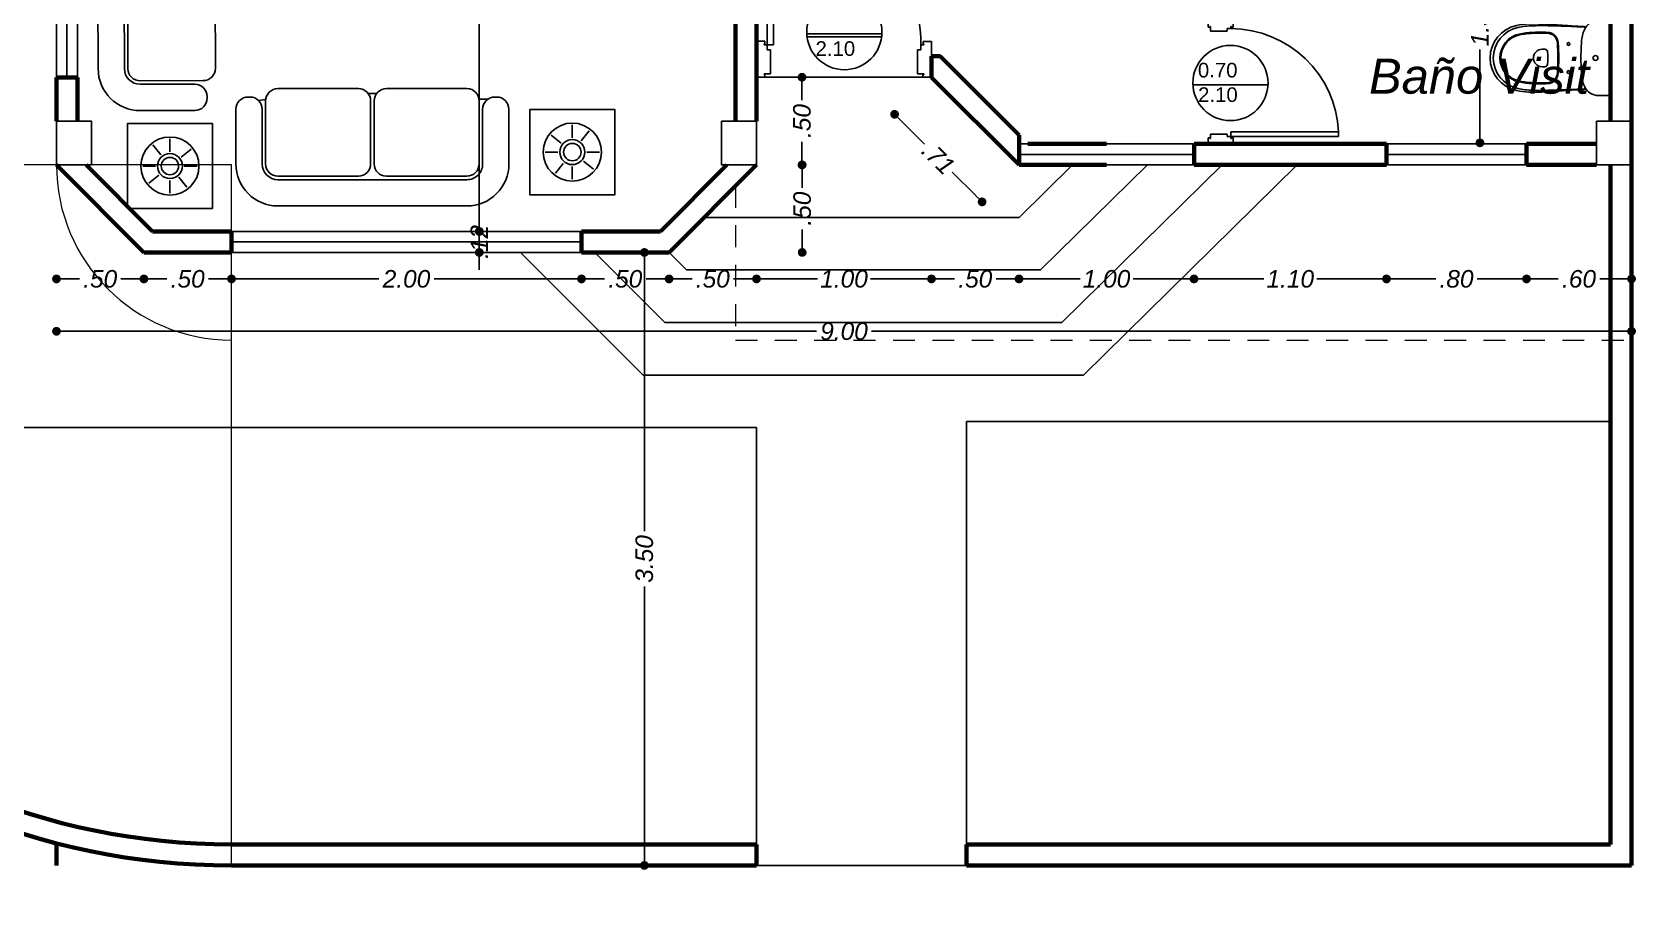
# Model space of a CAD drawing. Header units: metres. Extents: x 539 to 782, y 164 to 633.
# Drawn here: x 682.14 to 691.3, y 428.15 to 433.13 of the extents above; entities that cross this region are included whole.
import ezdxf

# ---------------------------------------------------------------- set-up
doc = ezdxf.new("R2010")
doc.units = ezdxf.units.M
doc.header["$PDMODE"] = 35
doc.linetypes.add('HIDDEN2', pattern=[0.1875, 0.125, -0.0625])
for name, color, linetype in [('ALUMINIO', 9, 'Continuous'), ('Artefactos', 30, 'Continuous'), ('COLUMNAS', 6, 'Continuous'), ('Losa', 7, 'Continuous'), ('Mobiliario Sanit', 40, 'Continuous'), ('PUERTAS', 16, 'Continuous'), ('TEXTO', 134, 'Continuous'), ('VEGETACION', 62, 'Continuous')]:
    doc.layers.add(name, color=color, linetype=linetype)
for name, color, linetype, lineweight in [('auxiliares', 251, 'Continuous', 20), ('cota', 1, 'Continuous', 15), ('MURO', 4, 'Continuous', 60), ('Relleno', 251, 'HIDDEN2', 5), ('ventanas', 2, 'Continuous', 25)]:
    doc.layers.add(name, color=color, linetype=linetype, lineweight=lineweight)
doc.styles.add('ARIAL', font='ariali.ttf')
doc.styles.add('STYLE1', font='ariali.ttf')
doc.styles.add('texto', font='arial.ttf')
doc.dimstyles.new('C_50', dxfattribs={"dimscale": 0.5, "dimtxt": 0.2, "dimasz": 0.1, "dimexe": 0.1, "dimexo": 0.1, "dimgap": 0.05, "dimtad": 0, "dimzin": 4, "dimdsep": 46, "dimtxsty": 'ARIAL', "dimblk": 'DOT', "dimcen": 0.09, "dimse1": 1, "dimse2": 1, "dimclrd": 1, "dimclre": 1, "dimclrt": 2, "dimadec": 0, "dimazin": 0, "dimtfac": 1, "dimtix": 1, "dimtmove": 2, "dimatfit": 3, "dimfxl": 1, "dimtolj": 1, "dimtzin": 0, "dimarcsym": 0})

# ---------------------------------------------------------------- blocks, each defined once
blk = doc.blocks.new('INO')
for p, q in [((-0.05, 0.3905), (-0.05, 0.3757)), ((0.05, 0.3905), (0.05, 0.3757)), ((-0.215, 0.006), (-0.215, 0.067)), ((-0.215, 0.003), (-0.215, 0.064)), ((0, 0), (-0.209, 0)), ((0, 0), (0.209, 0)), ((0.215, 0.006), (0.215, 0.067)), ((0.215, 0.003), (0.215, 0.064))]:
    blk.add_line(p, q)
for centre, radius in [((-0.08, 0.24), 0.008), ((0.08, 0.24), 0.008), ((0, 0.086), 0.0135)]:
    blk.add_circle(centre, radius)
for centre, radius, start, end in [((0, 0.4985), 0.19, 90, 168.11621), ((0, 0.492), 0.178, 90, 167.71065), ((0, 0.4985), 0.19, 11.88379, 90), ((0, 0.492), 0.178, 12.28935, 90), ((0, 0.492), 0.14, 90, 167.71065), ((0, 0.492), 0.135, 90, 167.71065), ((0, 0.492), 0.14, 12.28935, 90), ((0, 0.492), 0.135, 12.28935, 90), ((1.005, 0.427), 1.2, 177.97594, 185.31829), ((0.2055, 0.4553), 0.4, 168.11621, 177.97594), ((0.2658, 0.4341), 0.45, 167.71065, 178.4657), ((0.2658, 0.4341), 0.412, 167.71065, 178.4657), ((0.2658, 0.4341), 0.407, 167.71065, 178.4657), ((-0.2658, 0.4341), 0.407, 1.5343, 12.28935), ((-0.2658, 0.4341), 0.412, 1.5343, 12.28935), ((-0.2658, 0.4341), 0.45, 1.5343, 12.28935), ((-0.2055, 0.4553), 0.4, 2.02406, 11.88379), ((-1.005, 0.427), 1.2, 354.68171, 2.02406), ((1.115, 0.398), 1.3, 177.87694, 180.89426), ((5.3143, 0.4748), 5.5, 181.01157, 182.60847), ((1.115, 0.398), 1.262, 177.87694, 180.89426), ((5.3143, 0.4748), 5.462, 181.01157, 181.18369), ((1.115, 0.398), 1.257, 177.87694, 180.89426), ((5.3143, 0.4748), 5.457, 181.01157, 181.18369), ((0, 0.3905), 0.05, 360, 180), ((-0.035, 0.3757), 0.015, 180, 262.94587), ((0.035, 0.3757), 0.015, 277.05413, 0), ((-1.115, 0.398), 1.257, 359.10574, 2.12306), ((-5.3143, 0.4748), 5.457, 358.81631, 358.98843), ((-1.115, 0.398), 1.262, 359.10574, 2.12306), ((-5.3143, 0.4748), 5.462, 358.81631, 358.98843), ((-5.3143, 0.4748), 5.5, 357.39153, 358.98843), ((-1.115, 0.398), 1.3, 359.10574, 2.12306), ((-4.6749, -0.0505), 4.5, 3.64447, 4.66926), ((-0.0815, 0.3633), 0.065, 181.18369, 266.74228), ((-0.0815, 0.3633), 0.06, 181.18369, 266.74228), ((0, 1.796), 1.5, 266.74228, 273.25772), ((0, 1.796), 1.495, 266.74228, 273.25772), ((0, 0.6585), 0.3, 262.94587, 277.05413), ((0.0815, 0.3633), 0.06, 273.25772, 358.81631), ((0.0815, 0.3633), 0.065, 273.25772, 358.81631), ((4.6749, -0.0505), 4.5, 175.33074, 176.35553), ((14.7915, 1.0927), 15, 183.27608, 183.64309), ((14.807, 0.8488), 15, 182.38527, 182.70469), ((-14.807, 0.8488), 15, 357.29531, 357.61473), ((-14.7915, 1.0927), 15, 356.35691, 356.72392), ((-0.125, 0.067), 0.09, 114.01521, 180), ((-0.0802, -0.0335), 0.2, 93.53841, 114.01513), ((0, -1.331), 1.5, 90, 93.53839), ((0, -1.331), 1.5, 86.46161, 90), ((0.0802, -0.0335), 0.2, 65.98487, 86.46159), ((0.125, 0.067), 0.09, 360, 65.98479), ((-0.209, 0.006), 0.006, 180, 270), ((0.209, 0.006), 0.006, 270, 0)]:
    blk.add_arc(centre, radius, start, end)
blk = doc.blocks.new('A$C64280930')
for p, q in [((0.2026, 0.271), (0.2027, 0.3317)), ((0.1215, 0.3032), (0.1595, 0.2559)), ((0.256, 0.2454), (0.3033, 0.2833)), ((0.0733, 0.2025), (0.134, 0.2025)), ((0.1017, 0.1217), (0.149, 0.1596)), ((0.271, 0.2025), (0.3317, 0.2025)), ((0.2023, 0.0733), (0.2024, 0.134)), ((0.2455, 0.1491), (0.2835, 0.1018))]:
    blk.add_line(p, q)
blk.add_lwpolyline([(0, 0.405), (0, 0), (0.405, 0), (0.405, 0.405)], close=True)
for radius in [0.1382, 0.0595, 0.0415]:
    blk.add_circle((0.2025, 0.2025), radius)
blk = doc.blocks.new('A$C2C9B10F6')
for p, q in [((0.24, 0.67), (0.7, 0.67)), ((0.86, 0.67), (1.32, 0.67)), ((1.48, 0.67), (1.94, 0.67)), ((0, 0.5521), (0, 0.24)), ((0.07, 0.6221), (0.08, 0.6221)), ((0.15, 0.5521), (0.15, 0.24)), ((0.17, 0.6), (0.17, 0.24)), ((0.77, 0.6), (0.77, 0.24)), ((0.79, 0.6), (0.79, 0.24)), ((1.39, 0.6), (1.39, 0.24)), ((1.41, 0.6), (1.41, 0.24)), ((2.01, 0.6), (2.01, 0.24)), ((2.03, 0.5521), (2.03, 0.24)), ((2.18, 0.5521), (2.18, 0.24)), ((0.24, 0.17), (0.7, 0.17)), ((0.24, 0.15), (1.94, 0.15)), ((0.86, 0.17), (1.32, 0.17)), ((1.48, 0.17), (1.94, 0.17)), ((0.24, 0), (1.94, 0))]:
    blk.add_line(p, q)
for centre, radius, start, end in [((0.24, 0.6), 0.07, 90, 180), ((0.7, 0.6), 0.07, 0, 90), ((0.86, 0.6), 0.07, 90, 180), ((1.32, 0.6), 0.07, 0, 90), ((1.48, 0.6), 0.07, 90, 180), ((1.94, 0.6), 0.07, 0, 90), ((0.07, 0.5521), 0.07, 90, 180), ((0.08, 0.5521), 0.07, 0, 90), ((2.1, 0.5521), 0.07, 90, 180), ((2.11, 0.5521), 0.07, 0, 90), ((0.24, 0.24), 0.24, 180, 270), ((0.24, 0.24), 0.09, 180, 270), ((0.24, 0.24), 0.07, 180, 270), ((0.7, 0.24), 0.07, 270, 0), ((0.86, 0.24), 0.07, 180, 270), ((1.32, 0.24), 0.07, 270, 0), ((1.48, 0.24), 0.07, 180, 270), ((1.94, 0.24), 0.24, 270, 0), ((1.94, 0.24), 0.09, 270, 0), ((1.94, 0.24), 0.07, 270, 0)]:
    blk.add_arc(centre, radius, start, end)
blk = doc.blocks.new('A$C23F449F7')
for p, q in [((0.5515, 1.5614), (0.2394, 1.5614)), ((0.6215, 1.4814), (0.6215, 1.4914)), ((0.5515, 1.4114), (0.2394, 1.4114)), ((0.5994, 1.3914), (0.2394, 1.3914)), ((0.6088, 1.4412), (0.6089, 1.3907)), ((-0.0006, 0.2414), (-0.0006, 1.3214)), ((0.1494, 0.2414), (0.1494, 1.3214)), ((0.1694, 0.8614), (0.1694, 1.3214)), ((0.6694, 0.8614), (0.6694, 1.3214)), ((0.5994, 0.7914), (0.2394, 0.7914)), ((0.5994, 0.7714), (0.2394, 0.7714)), ((0.6416, 0.8055), (0.6417, 0.7572)), ((0.1694, 0.2414), (0.1694, 0.7014)), ((0.6694, 0.2414), (0.6694, 0.7014)), ((0.5994, 0.1714), (0.2394, 0.1714)), ((0.5515, 0.1514), (0.2394, 0.1514)), ((0.601, 0.1309), (0.6081, 0.1719)), ((0.5515, 0.0014), (0.2394, 0.0014)), ((0.6215, 0.0714), (0.6215, 0.0814))]:
    blk.add_line(p, q)
for centre, radius, start, end in [((0.2394, 1.3214), 0.24, 90, 180), ((0.5515, 1.4914), 0.07, 0, 90), ((0.5515, 1.4814), 0.07, 270, 0), ((0.2394, 1.3214), 0.09, 90, 180), ((0.2394, 1.3214), 0.07, 90, 180), ((0.5994, 1.3214), 0.07, 0, 90), ((0.2394, 0.8614), 0.07, 180, 270), ((0.5994, 0.8614), 0.07, 270, 0), ((0.2394, 0.7014), 0.07, 90, 180), ((0.5994, 0.7014), 0.07, 0, 90), ((0.2394, 0.2414), 0.24, 180, 270), ((0.2394, 0.2414), 0.09, 180, 270), ((0.2394, 0.2414), 0.07, 180, 270), ((0.5994, 0.2414), 0.07, 270, 0), ((0.5515, 0.0814), 0.07, 0, 90), ((0.5515, 0.0714), 0.07, 270, 0)]:
    blk.add_arc(centre, radius, start, end)
blk = doc.blocks.new('p 4')
for p, q in [((-0.0782, 0.852), (-0.0484, 0.852)), ((-0.0782, 0.1485), (-0.0782, 0.852)), ((-0.0484, 0.1485), (-0.0484, 0.852)), ((-0.8003, 0.1641), (-0.7612, 0.1641)), ((-0.8003, 0.1641), (-0.8003, 0)), ((-0.7651, 0.1524), (-0.7612, 0.1524)), ((-0.7651, 0.1485), (-0.7651, 0.1524)), ((-0.7651, 0.1485), (-0.7519, 0.1485)), ((-0.7612, 0.1524), (-0.7612, 0.1641)), ((-0.7519, 0.1251), (-0.7519, 0.1485)), ((-0.0782, 0.1485), (-0.0484, 0.1485)), ((-0.0352, 0.1485), (-0.0484, 0.1485)), ((-0.0484, 0.1251), (-0.0484, 0.1485)), ((-0.0391, 0.1524), (-0.0391, 0.1641)), ((0, 0.1641), (-0.0391, 0.1641)), ((-0.0352, 0.1524), (-0.0391, 0.1524)), ((-0.0352, 0.1485), (-0.0352, 0.1524)), ((0, 0.1641), (0, 0)), ((-0.7519, 0.1251), (-0.7363, 0.1251)), ((-0.7363, 0.1251), (-0.7363, 0.0156)), ((-0.0484, 0.1251), (-0.064, 0.1251)), ((-0.064, 0.1251), (-0.064, 0.0156)), ((-0.7651, 0.0156), (-0.7651, 0.0117)), ((-0.7651, 0.0156), (-0.7363, 0.0156)), ((-0.7651, 0.0117), (-0.7612, 0.0117)), ((-0.7612, 0.0117), (-0.7612, 0)), ((-0.0352, 0.0156), (-0.064, 0.0156)), ((-0.0391, 0.0117), (-0.0391, 0)), ((-0.0352, 0.0117), (-0.0391, 0.0117)), ((0, 0), (-0.0391, 0)), ((-0.0352, 0.0156), (-0.0352, 0.0117)), ((-0.8003, 0), (-0.7612, 0))]:
    blk.add_line(p, q)
blk.add_arc((-0.0472, 0.148), 0.7047, 92.51921, 179.96085)
blk = doc.blocks.new('_Dot')
at = {"color": 0, "linetype": 'ByBlock', "lineweight": -2}
blk.add_line((-0.5, 0), (-1, 0), dxfattribs=at)
at = {"color": 0, "linetype": 'ByBlock', "const_width": 0.5}
blk.add_lwpolyline([(-0.25, 0, 1), (0.25, 0, 1)], format="xyb", close=True, dxfattribs=at)
blk = doc.blocks.new('*D501')
at = {"layer": 'cota', "color": 1, "lineweight": -2, "transparency": 16777216}
for p, q in [((688.2093, 434.5587), (688.1593, 434.5587)), ((688.2593, 434.5587), (688.2906, 434.5587)), ((688.5593, 434.5587), (688.528, 434.5587)), ((688.6093, 434.5587), (688.6593, 434.5587))]:
    blk.add_line(p, q, dxfattribs=at)
at = {"layer": 'Defpoints', "color": 0, "transparency": 16777216}
for p in [(688.5593, 434.5587), (688.5593, 434.5587), (688.2593, 360.2615)]:
    blk.add_point(p, dxfattribs=at)
at = {"layer": 'cota', "color": 1, "lineweight": -2, "transparency": 16777216, "xscale": 0.05, "yscale": 0.05, "zscale": 0.05}
blk.add_blockref('_Dot', (688.2593, 434.5587), dxfattribs=at)
at = {"layer": 'cota', "color": 1, "lineweight": -2, "transparency": 16777216, "xscale": 0.05, "yscale": 0.05, "zscale": 0.05, "rotation": 180}
blk.add_blockref('_Dot', (688.5593, 434.5587), dxfattribs=at)
at = {"layer": 'cota', "color": 2, "transparency": 16777216, "insert": (688.4093, 434.5587), "char_height": 0.1, "attachment_point": 5, "style": 'ARIAL'}
blk.add_mtext('\\A1;.30', dxfattribs=at)
blk = doc.blocks.new('*D503')
at = {"layer": 'cota', "color": 1, "lineweight": -2, "transparency": 16777216}
for p, q in [((688.8093, 434.5587), (688.7593, 434.5587)), ((688.8593, 434.5587), (688.8906, 434.5587)), ((689.1593, 434.5587), (689.128, 434.5587)), ((689.2093, 434.5587), (689.2593, 434.5587))]:
    blk.add_line(p, q, dxfattribs=at)
at = {"layer": 'Defpoints', "color": 0, "transparency": 16777216}
for p in [(688.8593, 434.5587), (689.1593, 434.5587), (689.1593, 360.2615)]:
    blk.add_point(p, dxfattribs=at)
at = {"layer": 'cota', "color": 1, "lineweight": -2, "transparency": 16777216, "xscale": 0.05, "yscale": 0.05, "zscale": 0.05}
blk.add_blockref('_Dot', (688.8593, 434.5587), dxfattribs=at)
at = {"layer": 'cota', "color": 1, "lineweight": -2, "transparency": 16777216, "xscale": 0.05, "yscale": 0.05, "zscale": 0.05, "rotation": 180}
blk.add_blockref('_Dot', (689.1593, 434.5587), dxfattribs=at)
at = {"layer": 'cota', "color": 2, "transparency": 16777216, "insert": (689.0093, 434.5587), "char_height": 0.1, "attachment_point": 5, "style": 'ARIAL'}
blk.add_mtext('\\A1;.30', dxfattribs=at)
blk = doc.blocks.new('*D461')
at = {"layer": 'cota', "color": 1, "lineweight": -2, "transparency": 16777216}
for p, q in [((684.6953, 436.2037), (684.6953, 434.2823)), ((684.6953, 432.0437), (684.6953, 433.9651))]:
    blk.add_line(p, q, dxfattribs=at)
at = {"layer": 'Defpoints', "color": 0, "transparency": 16777216}
for p in [(683.6468, 436.2537), (684.6953, 436.2537), (684.5268, 431.9937)]:
    blk.add_point(p, dxfattribs=at)
at = {"layer": 'cota', "color": 1, "lineweight": -2, "transparency": 16777216, "xscale": 0.05, "yscale": 0.05, "zscale": 0.05}
for p, rotation in [((684.6953, 436.2537), 90), ((684.6953, 431.9937), 270)]:
    blk.add_blockref('_Dot', p, dxfattribs=dict(at, rotation=rotation))
at = {"layer": 'cota', "color": 2, "transparency": 16777216, "insert": (684.6953, 434.1237), "char_height": 0.1, "attachment_point": 5, "rotation": 90, "style": 'ARIAL'}
blk.add_mtext('\\A1;4.26', dxfattribs=at)
blk = doc.blocks.new('*D465')
at = {"layer": 'cota', "color": 1, "lineweight": -2, "transparency": 16777216}
for p, q in [((690.4132, 433.8237), (690.4132, 433.3399)), ((690.4132, 432.5495), (690.4132, 433.0333))]:
    blk.add_line(p, q, dxfattribs=at)
at = {"layer": 'Defpoints', "color": 0, "transparency": 16777216}
for p in [(690.4132, 433.8737), (690.4132, 433.8737), (690.4516, 432.4995)]:
    blk.add_point(p, dxfattribs=at)
at = {"layer": 'cota', "color": 1, "lineweight": -2, "transparency": 16777216, "xscale": 0.05, "yscale": 0.05, "zscale": 0.05}
for p, rotation in [((690.4132, 433.8737), 90), ((690.4132, 432.4995), 270)]:
    blk.add_blockref('_Dot', p, dxfattribs=dict(at, rotation=rotation))
at = {"layer": 'cota', "color": 2, "transparency": 16777216, "insert": (690.4132, 433.1866), "char_height": 0.1, "attachment_point": 5, "rotation": 90, "style": 'ARIAL'}
blk.add_mtext('\\A1;1.37', dxfattribs=at)
blk = doc.blocks.new('*D506')
at = {"layer": 'cota', "color": 1, "lineweight": -2, "transparency": 16777216}
for p, q in [((686.5392, 432.8241), (686.5392, 432.7425)), ((686.5392, 432.4234), (686.5392, 432.505))]:
    blk.add_line(p, q, dxfattribs=at)
at = {"layer": 'Defpoints', "color": 0, "transparency": 16777216}
for p in [(686.2797, 432.8741), (686.5392, 432.8741), (686.2793, 432.3734)]:
    blk.add_point(p, dxfattribs=at)
at = {"layer": 'cota', "color": 1, "lineweight": -2, "transparency": 16777216, "xscale": 0.05, "yscale": 0.05, "zscale": 0.05}
for p, rotation in [((686.5392, 432.8741), 90), ((686.5392, 432.3734), 270)]:
    blk.add_blockref('_Dot', p, dxfattribs=dict(at, rotation=rotation))
at = {"layer": 'cota', "color": 2, "transparency": 16777216, "insert": (686.5392, 432.6238), "char_height": 0.1, "attachment_point": 5, "rotation": 90, "style": 'ARIAL'}
blk.add_mtext('\\A1;.50', dxfattribs=at)
blk = doc.blocks.new('*D507')
at = {"layer": 'cota', "color": 1, "lineweight": -2, "transparency": 16777216}
for p, q in [((687.1036, 432.627), (687.2386, 432.4921)), ((687.5329, 432.1978), (687.398, 432.3327))]:
    blk.add_line(p, q, dxfattribs=at)
at = {"layer": 'Defpoints', "color": 0, "transparency": 16777216}
for p in [(687.2793, 432.8734), (687.0683, 432.6624), (687.7793, 432.3734)]:
    blk.add_point(p, dxfattribs=at)
at = {"layer": 'cota', "color": 1, "lineweight": -2, "transparency": 16777216, "xscale": 0.05, "yscale": 0.05, "zscale": 0.05}
for p, rotation in [((687.0683, 432.6624), 134.9999999990685), ((687.5683, 432.1624), 314.9999999990686)]:
    blk.add_blockref('_Dot', p, dxfattribs=dict(at, rotation=rotation))
at = {"layer": 'cota', "color": 2, "transparency": 16777216, "insert": (687.3183, 432.4124), "char_height": 0.1, "attachment_point": 5, "rotation": 315, "style": 'ARIAL'}
blk.add_mtext('\\A1;.71', dxfattribs=at)
blk = doc.blocks.new('*D517')
at = {"layer": 'cota', "color": 1, "lineweight": -2, "transparency": 16777216}
for p, q in [((685.3296, 444.2524), (685.5353, 444.2524)), ((685.9793, 444.2524), (685.7737, 444.2524))]:
    blk.add_line(p, q, dxfattribs=at)
at = {"layer": 'Defpoints', "color": 0, "transparency": 16777216}
for p in [(686.0293, 444.2524), (686.0293, 443.8734), (685.2796, 369.5762)]:
    blk.add_point(p, dxfattribs=at)
at = {"layer": 'cota', "color": 1, "lineweight": -2, "transparency": 16777216, "xscale": 0.05, "yscale": 0.05, "zscale": 0.05, "rotation": 180}
blk.add_blockref('_Dot', (685.2796, 444.2524), dxfattribs=at)
at = {"layer": 'cota', "color": 1, "lineweight": -2, "transparency": 16777216, "xscale": 0.05, "yscale": 0.05, "zscale": 0.05}
blk.add_blockref('_Dot', (686.0293, 444.2524), dxfattribs=at)
at = {"layer": 'cota', "color": 2, "transparency": 16777216, "insert": (685.6545, 444.2524), "char_height": 0.1, "attachment_point": 5, "style": 'ARIAL'}
blk.add_mtext('\\A1;.75', dxfattribs=at)
blk = doc.blocks.new('*D527')
at = {"layer": 'cota', "color": 1, "lineweight": -2, "transparency": 16777216}
for p, q in [((681.9608, 432.8234), (681.9608, 432.7422)), ((681.9608, 432.4234), (681.9608, 432.5047))]:
    blk.add_line(p, q, dxfattribs=at)
at = {"layer": 'Defpoints', "color": 0, "transparency": 16777216}
for p in [(682.2793, 432.8734), (681.9608, 432.3734), (682.2793, 432.3734)]:
    blk.add_point(p, dxfattribs=at)
at = {"layer": 'cota', "color": 1, "lineweight": -2, "transparency": 16777216, "xscale": 0.05, "yscale": 0.05, "zscale": 0.05}
for p, rotation in [((681.9608, 432.8734), 90), ((681.9608, 432.3734), 270)]:
    blk.add_blockref('_Dot', p, dxfattribs=dict(at, rotation=rotation))
at = {"layer": 'cota', "color": 2, "transparency": 16777216, "insert": (681.9608, 432.6234), "char_height": 0.1, "attachment_point": 5, "rotation": 90, "style": 'ARIAL'}
blk.add_mtext('\\A1;.50', dxfattribs=at)
blk = doc.blocks.new('*D528')
at = {"layer": 'cota', "color": 1, "lineweight": -2, "transparency": 16777216}
for p, q in [((681.9608, 432.3234), (681.9608, 432.2423)), ((681.9608, 431.9237), (681.9608, 432.0048))]:
    blk.add_line(p, q, dxfattribs=at)
at = {"layer": 'Defpoints', "color": 0, "transparency": 16777216}
for p in [(682.2793, 432.3734), (681.9608, 431.8737), (682.7788, 431.8737)]:
    blk.add_point(p, dxfattribs=at)
at = {"layer": 'cota', "color": 1, "lineweight": -2, "transparency": 16777216, "xscale": 0.05, "yscale": 0.05, "zscale": 0.05}
for p, rotation in [((681.9608, 432.3734), 90), ((681.9608, 431.8737), 270)]:
    blk.add_blockref('_Dot', p, dxfattribs=dict(at, rotation=rotation))
at = {"layer": 'cota', "color": 2, "transparency": 16777216, "insert": (681.9608, 432.1236), "char_height": 0.1, "attachment_point": 5, "rotation": 90, "style": 'ARIAL'}
blk.add_mtext('\\A1;.50', dxfattribs=at)
blk = doc.blocks.new('*D485')
at = {"layer": 'cota', "color": 1, "lineweight": -2, "transparency": 16777216}
for p, q in [((682.3293, 431.7223), (682.4103, 431.7223)), ((682.7288, 431.7223), (682.6478, 431.7223))]:
    blk.add_line(p, q, dxfattribs=at)
at = {"layer": 'Defpoints', "color": 0, "transparency": 16777216}
for p in [(682.2793, 432.5771), (682.7788, 432.0773), (682.7788, 431.7223)]:
    blk.add_point(p, dxfattribs=at)
at = {"layer": 'cota', "color": 1, "lineweight": -2, "transparency": 16777216, "xscale": 0.05, "yscale": 0.05, "zscale": 0.05, "rotation": 180}
blk.add_blockref('_Dot', (682.2793, 431.7223), dxfattribs=at)
at = {"layer": 'cota', "color": 1, "lineweight": -2, "transparency": 16777216, "xscale": 0.05, "yscale": 0.05, "zscale": 0.05}
blk.add_blockref('_Dot', (682.7788, 431.7223), dxfattribs=at)
at = {"layer": 'cota', "color": 2, "transparency": 16777216, "insert": (682.529, 431.7223), "char_height": 0.1, "attachment_point": 5, "style": 'ARIAL'}
blk.add_mtext('\\A1;.50', dxfattribs=at)
blk = doc.blocks.new('*D486')
at = {"layer": 'cota', "color": 1, "lineweight": -2, "transparency": 16777216}
for p, q in [((682.8288, 431.7223), (682.9103, 431.7223)), ((683.2293, 431.7223), (683.1478, 431.7223))]:
    blk.add_line(p, q, dxfattribs=at)
at = {"layer": 'Defpoints', "color": 0, "transparency": 16777216}
for p in [(682.7788, 432.0773), (683.2793, 431.7223), (683.2793, 431.7223)]:
    blk.add_point(p, dxfattribs=at)
at = {"layer": 'cota', "color": 1, "lineweight": -2, "transparency": 16777216, "xscale": 0.05, "yscale": 0.05, "zscale": 0.05, "rotation": 180}
blk.add_blockref('_Dot', (682.7788, 431.7223), dxfattribs=at)
at = {"layer": 'cota', "color": 1, "lineweight": -2, "transparency": 16777216, "xscale": 0.05, "yscale": 0.05, "zscale": 0.05}
blk.add_blockref('_Dot', (683.2793, 431.7223), dxfattribs=at)
at = {"layer": 'cota', "color": 2, "transparency": 16777216, "insert": (683.029, 431.7223), "char_height": 0.1, "attachment_point": 5, "style": 'ARIAL'}
blk.add_mtext('\\A1;.50', dxfattribs=at)
blk = doc.blocks.new('*D487')
at = {"layer": 'cota', "color": 1, "lineweight": -2, "transparency": 16777216}
for p, q in [((683.3293, 431.7223), (684.1218, 431.7223)), ((685.2293, 431.7223), (684.4368, 431.7223))]:
    blk.add_line(p, q, dxfattribs=at)
at = {"layer": 'Defpoints', "color": 0, "transparency": 16777216}
for p in [(683.2793, 431.7223), (685.2793, 431.7223), (685.2793, 431.7223)]:
    blk.add_point(p, dxfattribs=at)
at = {"layer": 'cota', "color": 1, "lineweight": -2, "transparency": 16777216, "xscale": 0.05, "yscale": 0.05, "zscale": 0.05, "rotation": 180}
blk.add_blockref('_Dot', (683.2793, 431.7223), dxfattribs=at)
at = {"layer": 'cota', "color": 1, "lineweight": -2, "transparency": 16777216, "xscale": 0.05, "yscale": 0.05, "zscale": 0.05}
blk.add_blockref('_Dot', (685.2793, 431.7223), dxfattribs=at)
at = {"layer": 'cota', "color": 2, "transparency": 16777216, "insert": (684.2793, 431.7223), "char_height": 0.1, "attachment_point": 5, "style": 'ARIAL'}
blk.add_mtext('\\A1;2.00', dxfattribs=at)
blk = doc.blocks.new('*D488')
at = {"layer": 'cota', "color": 1, "lineweight": -2, "transparency": 16777216}
for p, q in [((685.3293, 431.7223), (685.4107, 431.7223)), ((685.7296, 431.7223), (685.6482, 431.7223))]:
    blk.add_line(p, q, dxfattribs=at)
at = {"layer": 'Defpoints', "color": 0, "transparency": 16777216}
for p in [(685.2793, 432.0771), (685.7796, 432.0773), (685.7796, 431.7223)]:
    blk.add_point(p, dxfattribs=at)
at = {"layer": 'cota', "color": 1, "lineweight": -2, "transparency": 16777216, "xscale": 0.05, "yscale": 0.05, "zscale": 0.05, "rotation": 180}
blk.add_blockref('_Dot', (685.2793, 431.7223), dxfattribs=at)
at = {"layer": 'cota', "color": 1, "lineweight": -2, "transparency": 16777216, "xscale": 0.05, "yscale": 0.05, "zscale": 0.05}
blk.add_blockref('_Dot', (685.7796, 431.7223), dxfattribs=at)
at = {"layer": 'cota', "color": 2, "transparency": 16777216, "insert": (685.5295, 431.7223), "char_height": 0.1, "attachment_point": 5, "style": 'ARIAL'}
blk.add_mtext('\\A1;.50', dxfattribs=at)
blk = doc.blocks.new('*D489')
at = {"layer": 'cota', "color": 1, "lineweight": -2, "transparency": 16777216}
for p, q in [((686.3293, 431.7223), (686.6281, 431.7223)), ((687.2293, 431.7223), (686.9306, 431.7223))]:
    blk.add_line(p, q, dxfattribs=at)
at = {"layer": 'Defpoints', "color": 0, "transparency": 16777216}
for p in [(687.2793, 433.0771), (686.2793, 432.5771), (687.2793, 431.7223)]:
    blk.add_point(p, dxfattribs=at)
at = {"layer": 'cota', "color": 1, "lineweight": -2, "transparency": 16777216, "xscale": 0.05, "yscale": 0.05, "zscale": 0.05, "rotation": 180}
blk.add_blockref('_Dot', (686.2793, 431.7223), dxfattribs=at)
at = {"layer": 'cota', "color": 1, "lineweight": -2, "transparency": 16777216, "xscale": 0.05, "yscale": 0.05, "zscale": 0.05}
blk.add_blockref('_Dot', (687.2793, 431.7223), dxfattribs=at)
at = {"layer": 'cota', "color": 2, "transparency": 16777216, "insert": (686.7793, 431.7223), "char_height": 0.1, "attachment_point": 5, "style": 'ARIAL'}
blk.add_mtext('\\A1;1.00', dxfattribs=at)
blk = doc.blocks.new('*D490')
at = {"layer": 'cota', "color": 1, "lineweight": -2, "transparency": 16777216}
for p, q in [((687.3293, 431.7223), (687.4106, 431.7223)), ((687.7293, 431.7223), (687.648, 431.7223))]:
    blk.add_line(p, q, dxfattribs=at)
at = {"layer": 'Defpoints', "color": 0, "transparency": 16777216}
for p in [(687.2793, 433.0771), (687.7793, 432.5771), (687.7793, 431.7223)]:
    blk.add_point(p, dxfattribs=at)
at = {"layer": 'cota', "color": 1, "lineweight": -2, "transparency": 16777216, "xscale": 0.05, "yscale": 0.05, "zscale": 0.05, "rotation": 180}
blk.add_blockref('_Dot', (687.2793, 431.7223), dxfattribs=at)
at = {"layer": 'cota', "color": 1, "lineweight": -2, "transparency": 16777216, "xscale": 0.05, "yscale": 0.05, "zscale": 0.05}
blk.add_blockref('_Dot', (687.7793, 431.7223), dxfattribs=at)
at = {"layer": 'cota', "color": 2, "transparency": 16777216, "insert": (687.5293, 431.7223), "char_height": 0.1, "attachment_point": 5, "style": 'ARIAL'}
blk.add_mtext('\\A1;.50', dxfattribs=at)
blk = doc.blocks.new('*D491')
at = {"layer": 'cota', "color": 1, "lineweight": -2, "transparency": 16777216}
for p, q in [((687.8293, 431.7223), (688.1281, 431.7223)), ((688.7293, 431.7223), (688.4306, 431.7223))]:
    blk.add_line(p, q, dxfattribs=at)
at = {"layer": 'Defpoints', "color": 0, "transparency": 16777216}
for p in [(687.7793, 432.5771), (688.7793, 432.5771), (688.7793, 431.7223)]:
    blk.add_point(p, dxfattribs=at)
at = {"layer": 'cota', "color": 1, "lineweight": -2, "transparency": 16777216, "xscale": 0.05, "yscale": 0.05, "zscale": 0.05, "rotation": 180}
blk.add_blockref('_Dot', (687.7793, 431.7223), dxfattribs=at)
at = {"layer": 'cota', "color": 1, "lineweight": -2, "transparency": 16777216, "xscale": 0.05, "yscale": 0.05, "zscale": 0.05}
blk.add_blockref('_Dot', (688.7793, 431.7223), dxfattribs=at)
at = {"layer": 'cota', "color": 2, "transparency": 16777216, "insert": (688.2793, 431.7223), "char_height": 0.1, "attachment_point": 5, "style": 'ARIAL'}
blk.add_mtext('\\A1;1.00', dxfattribs=at)
blk = doc.blocks.new('*D492')
at = {"layer": 'cota', "color": 1, "lineweight": -2, "transparency": 16777216}
for p, q in [((688.8293, 431.7223), (689.1781, 431.7223)), ((689.8293, 431.7223), (689.4806, 431.7223))]:
    blk.add_line(p, q, dxfattribs=at)
at = {"layer": 'Defpoints', "color": 0, "transparency": 16777216}
for p in [(688.7793, 432.5771), (689.8793, 432.5771), (689.8793, 431.7223)]:
    blk.add_point(p, dxfattribs=at)
at = {"layer": 'cota', "color": 1, "lineweight": -2, "transparency": 16777216, "xscale": 0.05, "yscale": 0.05, "zscale": 0.05, "rotation": 180}
blk.add_blockref('_Dot', (688.7793, 431.7223), dxfattribs=at)
at = {"layer": 'cota', "color": 1, "lineweight": -2, "transparency": 16777216, "xscale": 0.05, "yscale": 0.05, "zscale": 0.05}
blk.add_blockref('_Dot', (689.8793, 431.7223), dxfattribs=at)
at = {"layer": 'cota', "color": 2, "transparency": 16777216, "insert": (689.3293, 431.7223), "char_height": 0.1, "attachment_point": 5, "style": 'ARIAL'}
blk.add_mtext('\\A1;1.10', dxfattribs=at)
blk = doc.blocks.new('*D493')
at = {"layer": 'cota', "color": 1, "lineweight": -2, "transparency": 16777216}
for p, q in [((689.9293, 431.7223), (690.1606, 431.7223)), ((690.6293, 431.7223), (690.398, 431.7223))]:
    blk.add_line(p, q, dxfattribs=at)
at = {"layer": 'Defpoints', "color": 0, "transparency": 16777216}
for p in [(689.8793, 432.5771), (690.6793, 432.5771), (690.6793, 431.7223)]:
    blk.add_point(p, dxfattribs=at)
at = {"layer": 'cota', "color": 1, "lineweight": -2, "transparency": 16777216, "xscale": 0.05, "yscale": 0.05, "zscale": 0.05, "rotation": 180}
blk.add_blockref('_Dot', (689.8793, 431.7223), dxfattribs=at)
at = {"layer": 'cota', "color": 1, "lineweight": -2, "transparency": 16777216, "xscale": 0.05, "yscale": 0.05, "zscale": 0.05}
blk.add_blockref('_Dot', (690.6793, 431.7223), dxfattribs=at)
at = {"layer": 'cota', "color": 2, "transparency": 16777216, "insert": (690.2793, 431.7223), "char_height": 0.1, "attachment_point": 5, "style": 'ARIAL'}
blk.add_mtext('\\A1;.80', dxfattribs=at)
blk = doc.blocks.new('*D494')
at = {"layer": 'cota', "color": 1, "lineweight": -2, "transparency": 16777216}
for p, q in [((690.7293, 431.7223), (690.8606, 431.7223)), ((691.2293, 431.7223), (691.098, 431.7223))]:
    blk.add_line(p, q, dxfattribs=at)
at = {"layer": 'Defpoints', "color": 0, "transparency": 16777216}
for p in [(690.6793, 432.5771), (691.2793, 432.5771), (691.2793, 431.7223)]:
    blk.add_point(p, dxfattribs=at)
at = {"layer": 'cota', "color": 1, "lineweight": -2, "transparency": 16777216, "xscale": 0.05, "yscale": 0.05, "zscale": 0.05, "rotation": 180}
blk.add_blockref('_Dot', (690.6793, 431.7223), dxfattribs=at)
at = {"layer": 'cota', "color": 1, "lineweight": -2, "transparency": 16777216, "xscale": 0.05, "yscale": 0.05, "zscale": 0.05}
blk.add_blockref('_Dot', (691.2793, 431.7223), dxfattribs=at)
at = {"layer": 'cota', "color": 2, "transparency": 16777216, "insert": (690.9793, 431.7223), "char_height": 0.1, "attachment_point": 5, "style": 'ARIAL'}
blk.add_mtext('\\A1;.60', dxfattribs=at)
blk = doc.blocks.new('*D495')
at = {"layer": 'cota', "color": 1, "lineweight": -2, "transparency": 16777216}
for p, q in [((682.3293, 431.4233), (686.6224, 431.4233)), ((691.2293, 431.4233), (686.9362, 431.4233))]:
    blk.add_line(p, q, dxfattribs=at)
at = {"layer": 'Defpoints', "color": 0, "transparency": 16777216}
for p in [(682.2793, 432.8891), (691.2793, 432.8891), (691.2793, 431.4233)]:
    blk.add_point(p, dxfattribs=at)
at = {"layer": 'cota', "color": 1, "lineweight": -2, "transparency": 16777216, "xscale": 0.05, "yscale": 0.05, "zscale": 0.05, "rotation": 180}
blk.add_blockref('_Dot', (682.2793, 431.4233), dxfattribs=at)
at = {"layer": 'cota', "color": 1, "lineweight": -2, "transparency": 16777216, "xscale": 0.05, "yscale": 0.05, "zscale": 0.05}
blk.add_blockref('_Dot', (691.2793, 431.4233), dxfattribs=at)
at = {"layer": 'cota', "color": 2, "transparency": 16777216, "insert": (686.7793, 431.4233), "char_height": 0.1, "attachment_point": 5, "style": 'ARIAL'}
blk.add_mtext('\\A1;9.00', dxfattribs=at)
blk = doc.blocks.new('*D496')
at = {"layer": 'cota', "color": 1, "lineweight": -2, "transparency": 16777216}
for p, q in [((686.5405, 432.3234), (686.5405, 432.2423)), ((686.5405, 431.9237), (686.5405, 432.0048))]:
    blk.add_line(p, q, dxfattribs=at)
at = {"layer": 'Defpoints', "color": 0, "transparency": 16777216}
for p in [(686.2793, 432.3734), (685.7796, 431.8737), (686.5405, 431.8737)]:
    blk.add_point(p, dxfattribs=at)
at = {"layer": 'cota', "color": 1, "lineweight": -2, "transparency": 16777216, "xscale": 0.05, "yscale": 0.05, "zscale": 0.05}
for p, rotation in [((686.5405, 432.3734), 90), ((686.5405, 431.8737), 270)]:
    blk.add_blockref('_Dot', p, dxfattribs=dict(at, rotation=rotation))
at = {"layer": 'cota', "color": 2, "transparency": 16777216, "insert": (686.5405, 432.1236), "char_height": 0.1, "attachment_point": 5, "rotation": 90, "style": 'ARIAL'}
blk.add_mtext('\\A1;.50', dxfattribs=at)
blk = doc.blocks.new('*D535')
at = {"layer": 'cota', "color": 1, "lineweight": -2, "transparency": 16777216}
for p, q in [((684.6953, 432.0437), (684.6953, 432.0937)), ((684.6953, 431.9937), (684.6953, 431.8735)), ((684.6953, 431.8235), (684.6953, 431.7735))]:
    blk.add_line(p, q, dxfattribs=at)
at = {"layer": 'Defpoints', "color": 0, "transparency": 16777216}
for p in [(684.7546, 431.9937), (684.6953, 431.8735), (684.7546, 431.8735)]:
    blk.add_point(p, dxfattribs=at)
at = {"layer": 'cota', "color": 1, "lineweight": -2, "transparency": 16777216, "xscale": 0.05, "yscale": 0.05, "zscale": 0.05}
for p, rotation in [((684.6953, 431.9937), 270), ((684.6953, 431.8735), 90)]:
    blk.add_blockref('_Dot', p, dxfattribs=dict(at, rotation=rotation))
at = {"layer": 'cota', "color": 2, "transparency": 16777216, "insert": (684.6953, 431.9336), "char_height": 0.1, "attachment_point": 5, "rotation": 90, "style": 'ARIAL'}
blk.add_mtext('\\A1;.12', dxfattribs=at)
blk = doc.blocks.new('*D536')
at = {"layer": 'cota', "color": 1, "lineweight": -2, "transparency": 16777216}
for p, q in [((685.6385, 431.8234), (685.6385, 430.2812)), ((685.6385, 428.4234), (685.6385, 429.9656))]:
    blk.add_line(p, q, dxfattribs=at)
at = {"layer": 'Defpoints', "color": 0, "transparency": 16777216}
for p in [(685.5892, 431.8734), (685.6385, 428.3734), (685.6385, 428.3734)]:
    blk.add_point(p, dxfattribs=at)
at = {"layer": 'cota', "color": 1, "lineweight": -2, "transparency": 16777216, "xscale": 0.05, "yscale": 0.05, "zscale": 0.05}
for p, rotation in [((685.6385, 431.8734), 90), ((685.6385, 428.3734), 270)]:
    blk.add_blockref('_Dot', p, dxfattribs=dict(at, rotation=rotation))
at = {"layer": 'cota', "color": 2, "transparency": 16777216, "insert": (685.6385, 430.1234), "char_height": 0.1, "attachment_point": 5, "rotation": 90, "style": 'ARIAL'}
blk.add_mtext('\\A1;3.50', dxfattribs=at)
blk = doc.blocks.new('*D499')
at = {"layer": 'cota', "color": 1, "lineweight": -2, "transparency": 16777216}
for p, q in [((685.8296, 431.7223), (685.9107, 431.7223)), ((686.2293, 431.7223), (686.1482, 431.7223))]:
    blk.add_line(p, q, dxfattribs=at)
at = {"layer": 'Defpoints', "color": 0, "transparency": 16777216}
for p in [(686.2793, 432.7779), (685.7796, 432.2782), (686.2793, 431.7223)]:
    blk.add_point(p, dxfattribs=at)
at = {"layer": 'cota', "color": 1, "lineweight": -2, "transparency": 16777216, "xscale": 0.05, "yscale": 0.05, "zscale": 0.05, "rotation": 180}
blk.add_blockref('_Dot', (685.7796, 431.7223), dxfattribs=at)
at = {"layer": 'cota', "color": 1, "lineweight": -2, "transparency": 16777216, "xscale": 0.05, "yscale": 0.05, "zscale": 0.05}
blk.add_blockref('_Dot', (686.2793, 431.7223), dxfattribs=at)
at = {"layer": 'cota', "color": 2, "transparency": 16777216, "insert": (686.0295, 431.7223), "char_height": 0.1, "attachment_point": 5, "style": 'ARIAL'}
blk.add_mtext('\\A1;.50', dxfattribs=at)
blk = doc.blocks.new('*D538')
at = {"layer": 'cota', "color": 1, "lineweight": -2, "transparency": 16777216}
for p, q in [((689.7093, 370.1162), (689.6593, 370.1162)), ((689.7593, 370.1162), (689.8793, 370.1162)), ((689.9293, 370.1162), (689.9793, 370.1162))]:
    blk.add_line(p, q, dxfattribs=at)
at = {"layer": 'Defpoints', "color": 0, "transparency": 16777216}
for p in [(689.7593, 444.4134), (689.8793, 370.1162), (689.8793, 370.1162)]:
    blk.add_point(p, dxfattribs=at)
at = {"layer": 'cota', "color": 1, "lineweight": -2, "transparency": 16777216, "xscale": 0.05, "yscale": 0.05, "zscale": 0.05}
blk.add_blockref('_Dot', (689.7593, 370.1162), dxfattribs=at)
at = {"layer": 'cota', "color": 1, "lineweight": -2, "transparency": 16777216, "xscale": 0.05, "yscale": 0.05, "zscale": 0.05, "rotation": 180}
blk.add_blockref('_Dot', (689.8793, 370.1162), dxfattribs=at)
at = {"layer": 'cota', "color": 2, "transparency": 16777216, "insert": (689.8193, 370.1162), "char_height": 0.1, "attachment_point": 5, "style": 'ARIAL'}
blk.add_mtext('\\A1;.12', dxfattribs=at)
blk = doc.blocks.new('*D541')
at = {"layer": 'Defpoints', "color": 0, "transparency": 16777216}
for p in [(687.2793, 436.7111), (687.2793, 436.3737), (685.8793, 362.0765)]:
    blk.add_point(p, dxfattribs=at)
at = {"layer": 'PUERTAS', "color": 1, "lineweight": -2, "transparency": 16777216}
for p, q in [((685.9293, 436.7111), (686.4281, 436.7111)), ((687.2293, 436.7111), (686.7306, 436.7111))]:
    blk.add_line(p, q, dxfattribs=at)
at = {"layer": 'PUERTAS', "color": 1, "lineweight": -2, "transparency": 16777216, "xscale": 0.05, "yscale": 0.05, "zscale": 0.05, "rotation": 180}
blk.add_blockref('_Dot', (685.8793, 436.7111), dxfattribs=at)
at = {"layer": 'PUERTAS', "color": 1, "lineweight": -2, "transparency": 16777216, "xscale": 0.05, "yscale": 0.05, "zscale": 0.05}
blk.add_blockref('_Dot', (687.2793, 436.7111), dxfattribs=at)
at = {"layer": 'PUERTAS', "color": 2, "transparency": 16777216, "insert": (686.5793, 436.7111), "char_height": 0.1, "attachment_point": 5, "style": 'ARIAL'}
blk.add_mtext('\\A1;1.40', dxfattribs=at)

msp = doc.modelspace()

# ---------------------------------------------------------------- linework, layer by layer
at = {"layer": 'ALUMINIO'}
for p, q in [((682.3393, 434.8734), (682.3393, 432.8734)), ((687.7793, 432.4337), (688.7793, 432.4334)), ((689.8793, 432.4334), (690.6793, 432.4334)), ((683.2793, 431.9337), (685.2793, 431.9337))]:
    msp.add_line(p, q, dxfattribs=at)
at = {"layer": 'Artefactos'}
msp.add_line((686.2793, 428.3734), (687.4793, 428.3734), dxfattribs=at)
at = {"layer": 'auxiliares'}
for p, q in [((683.2793, 432.3734), (679.2793, 432.3734)), ((683.2793, 428.3734), (683.2793, 432.3734))]:
    msp.add_line(p, q, dxfattribs=at)
for radius in [4, 1]:
    msp.add_arc((683.2793, 432.3734), radius, 180, 270, dxfattribs=at)
at = {"layer": 'COLUMNAS'}
for points in [[(682.2793, 432.6234), (682.4793, 432.6234), (682.4793, 432.3734), (682.2793, 432.3734), (682.2793, 432.6234)], [(686.0793, 432.6234), (686.2793, 432.6234), (686.2793, 432.3734), (686.0793, 432.3734), (686.0793, 432.6234)], [(691.0793, 432.6234), (691.2793, 432.6234), (691.2793, 432.3734), (691.0793, 432.3734), (691.0793, 432.6234)]]:
    msp.add_lwpolyline(points, dxfattribs=at)
at = {"layer": 'Losa'}
for p, q in [((686.2797, 432.8741), (687.2793, 432.8741)), ((687.7793, 432.0734), (688.0845, 432.3734)), ((687.9021, 431.7734), (688.5125, 432.3734)), ((688.0248, 431.4734), (688.9404, 432.3734)), ((688.1476, 431.1734), (689.3684, 432.3734)), ((685.9793, 432.0734), (687.7793, 432.0734)), ((684.9313, 431.8735), (685.6314, 431.1734)), ((685.3554, 431.8737), (685.7556, 431.4734)), ((685.7796, 431.8737), (685.8799, 431.7734)), ((685.8799, 431.7734), (687.9021, 431.7734)), ((685.7556, 431.4734), (688.0248, 431.4734)), ((685.6314, 431.1734), (688.1476, 431.1734))]:
    msp.add_line(p, q, dxfattribs=at)
at = {"layer": 'MURO'}
for p, q in [((686.1593, 433.8737), (686.1593, 432.6234)), ((686.2793, 433.8737), (686.2793, 432.6234)), ((691.1593, 432.6237), (691.1593, 433.8737)), ((691.2793, 432.3737), (691.2793, 433.8737)), ((687.2793, 432.8734), (687.2793, 432.9934)), ((687.2793, 432.9934), (687.3301, 432.9934)), ((687.7793, 432.5433), (687.329, 432.9934)), ((682.2793, 432.6234), (682.2793, 432.8734)), ((682.3993, 432.8734), (682.2793, 432.8734)), ((682.3993, 432.6234), (682.3993, 432.8734)), ((687.7793, 432.3737), (687.2793, 432.8734)), ((687.7793, 432.3734), (687.7793, 432.5433)), ((687.829, 432.4937), (688.2793, 432.4937)), ((688.7793, 432.4934), (689.8793, 432.4934)), ((688.7793, 432.4934), (688.7793, 432.3734)), ((689.8793, 432.4934), (689.8793, 432.3734)), ((690.6793, 432.4934), (691.0793, 432.4934)), ((690.6793, 432.3734), (690.6793, 432.4934)), ((682.2793, 432.3734), (682.7788, 431.8737)), ((682.449, 432.3734), (682.8285, 431.9937)), ((686.1096, 432.3734), (685.7299, 431.9937)), ((686.2793, 432.3734), (685.7796, 431.8737)), ((687.7793, 432.3737), (688.2793, 432.3737)), ((688.7793, 432.3734), (689.8793, 432.3734)), ((690.6793, 432.3734), (691.0793, 432.3734)), ((691.1593, 432.3734), (691.1593, 428.4934)), ((691.2793, 432.3734), (691.2793, 428.3734)), ((683.2793, 431.9937), (682.8285, 431.9937)), ((683.2793, 431.9937), (683.2793, 431.8737)), ((685.7299, 431.9937), (685.2793, 431.9937)), ((685.2793, 431.9937), (685.2793, 431.8737)), ((683.2793, 431.8737), (682.7788, 431.8737)), ((685.7796, 431.8737), (685.2793, 431.8737)), ((682.2793, 428.4934), (682.2793, 428.3734)), ((683.2793, 428.4934), (686.2793, 428.4934)), ((686.2793, 428.4934), (686.2793, 428.3734)), ((687.4793, 428.4934), (691.1593, 428.4934)), ((687.4793, 428.4934), (687.4793, 428.3734)), ((683.2793, 428.3734), (686.2793, 428.3734)), ((687.4793, 428.3734), (691.2793, 428.3734))]:
    msp.add_line(p, q, dxfattribs=at)
for radius in [4, 3.88]:
    msp.add_arc((683.2793, 432.3734), radius, 180, 270, dxfattribs=at)
at = {"layer": 'PUERTAS', "ltscale": 0.02}
for centre in [(686.7812, 433.1316), (688.9874, 432.8409)]:
    msp.add_circle(centre, 0.2147, dxfattribs=at)
at = {"layer": 'Relleno'}
for p, q in [((686.1593, 432.2534), (686.1593, 431.3734)), ((686.1593, 431.3734), (691.2793, 431.3734))]:
    msp.add_line(p, q, dxfattribs=at)
at = {"layer": 'TEXTO'}
for p, q in [((686.9959, 433.1216), (686.5668, 433.1216)), ((686.9941, 433.104), (686.5648, 433.104)), ((689.202, 432.8309), (688.7729, 432.8309))]:
    msp.add_line(p, q, dxfattribs=at)
at = {"layer": 'VEGETACION'}
for p, q in [((681.7793, 430.8734), (686.2793, 430.8734)), ((686.2793, 430.8734), (686.2793, 428.4934)), ((687.4793, 428.4934), (687.4793, 430.9076)), ((687.4793, 430.9076), (691.1593, 430.9076))]:
    msp.add_line(p, q, dxfattribs=at)
at = {"layer": 'ventanas'}
for p, q in [((682.2793, 434.8734), (682.2793, 432.8734)), ((682.3993, 434.8734), (682.3993, 432.8734)), ((687.7793, 432.4937), (688.7793, 432.4934)), ((690.6793, 432.4934), (689.8793, 432.4934)), ((688.7793, 432.3734), (687.7793, 432.3734)), ((689.8793, 432.3734), (690.6793, 432.3734)), ((683.2793, 431.9937), (685.2793, 431.9937)), ((683.2793, 431.8737), (685.2793, 431.8734))]:
    msp.add_line(p, q, dxfattribs=at)

# ---------------------------------------------------------------- block references
at = {"layer": 'Artefactos', "rotation": 90}
msp.add_blockref('INO', (691.1593, 432.9838), dxfattribs=at)
at = {"layer": 'Mobiliario Sanit', "extrusion": (0, 0, -1), "zscale": -1}
for name, p, rotation in [('A$C2C9B10F6', (-682.5178, 432.683), 89.85839642610979), ('A$C23F449F7', (-683.3031, 432.1396), 90.00000006427793)]:
    msp.add_blockref(name, p, dxfattribs=dict(at, rotation=rotation))
at = {"layer": 'Mobiliario Sanit', "extrusion": (0, 0, -1), "yscale": 1.200000000000045}
for p, xscale, zscale, rotation in [((-685.4698, 432.6894), 1.200000000000045, -1.2, 270.0000000643018), ((-683.1705, 432.1237), -1.199999999999818, -1.199999999999818, 270)]:
    msp.add_blockref('A$C64280930', p, dxfattribs=dict(at, xscale=xscale, zscale=zscale, rotation=rotation))
at = {"layer": 'PUERTAS'}
for p, xscale, yscale, zscale, rotation in [((686.2787, 432.8741), -1.250389277803158, 1.250389277803038, 1.25038927780315, 359.9607151208776), ((688.8593, 432.4934), 0.8750223536967496, 0.8750223536967496, 0.8750223536967496, 269.9999997588997)]:
    msp.add_blockref('p 4', p, dxfattribs=dict(at, xscale=xscale, yscale=yscale, zscale=zscale, rotation=rotation))

# ---------------------------------------------------------------- texts
at = {"layer": 'TEXTO', "color": 1, "style": 'texto'}
for s, p in [('2.10', (686.6166, 432.9961)), ('0.70', (688.8013, 432.8729)), ('2.10', (688.8025, 432.7329))]:
    msp.add_text(s, height=0.08331, rotation=359.9886, dxfattribs=at).set_placement(p)
at = {"layer": 'TEXTO', "style": 'STYLE1'}
msp.add_text('Baño Visit', height=0.2, rotation=360, dxfattribs=at).set_placement((689.7793, 432.78))

# ---------------------------------------------------------------- dimensions: what is measured, and where the dimension line sits
at = {"layer": 'cota'}
for base, p1, p2, picture, middle in [((689.8793, 370.1162), (689.7593, 444.4134), (689.8793, 370.1162), '*D538', (689.8193, 370.1162)), ((686.0293, 444.2524), (685.2796, 369.5762), (686.0293, 443.8734), '*D517', (685.6545, 444.2524)), ((688.5593, 434.5587), (688.2593, 360.2615), (688.5593, 434.5587), '*D501', (688.4093, 434.5587)), ((689.1593, 434.5587), (688.8593, 434.5587), (689.1593, 360.2615), '*D503', (689.0093, 434.5587)), ((687.2793, 431.7223), (686.2793, 432.5771), (687.2793, 433.0771), '*D489', (686.7793, 431.7223)), ((687.7793, 431.7223), (687.2793, 433.0771), (687.7793, 432.5771), '*D490', (687.5293, 431.7223)), ((691.2793, 431.4233), (682.2793, 432.8891), (691.2793, 432.8891), '*D495', (686.7793, 431.4233)), ((686.2793, 431.7223), (685.7796, 432.2782), (686.2793, 432.7779), '*D499', (686.0295, 431.7223)), ((682.7788, 431.7223), (682.2793, 432.5771), (682.7788, 432.0773), '*D485', (682.529, 431.7223)), ((688.7793, 431.7223), (687.7793, 432.5771), (688.7793, 432.5771), '*D491', (688.2793, 431.7223)), ((689.8793, 431.7223), (688.7793, 432.5771), (689.8793, 432.5771), '*D492', (689.3293, 431.7223)), ((690.6793, 431.7223), (689.8793, 432.5771), (690.6793, 432.5771), '*D493', (690.2793, 431.7223)), ((691.2793, 431.7223), (690.6793, 432.5771), (691.2793, 432.5771), '*D494', (690.9793, 431.7223)), ((683.2793, 431.7223), (682.7788, 432.0773), (683.2793, 431.7223), '*D486', (683.029, 431.7223)), ((685.7796, 431.7223), (685.2793, 432.0771), (685.7796, 432.0773), '*D488', (685.5295, 431.7223)), ((685.2793, 431.7223), (683.2793, 431.7223), (685.2793, 431.7223), '*D487', (684.2793, 431.7223))]:
    dim = msp.add_linear_dim(base=base, p1=p1, p2=p2, dimstyle='C_50', dxfattribs=at)
    dim.commit()
    dim.dimension.update_dxf_attribs({"geometry": picture, "text_midpoint": middle})
for base, p1, p2, picture, middle in [((684.6953, 436.2537), (684.5268, 431.9937), (683.6468, 436.2537), '*D461', (684.6953, 434.1237)), ((690.4132, 433.8737), (690.4516, 432.4995), (690.4132, 433.8737), '*D465', (690.4132, 433.1866)), ((681.9608, 432.3734), (682.2793, 432.8734), (682.2793, 432.3734), '*D527', (681.9608, 432.6234)), ((686.5392, 432.8741), (686.2793, 432.3734), (686.2797, 432.8741), '*D506', (686.5392, 432.6238)), ((681.9608, 431.8737), (682.2793, 432.3734), (682.7788, 431.8737), '*D528', (681.9608, 432.1236)), ((686.5405, 431.8737), (686.2793, 432.3734), (685.7796, 431.8737), '*D496', (686.5405, 432.1236)), ((684.6953, 431.8735), (684.7546, 431.9937), (684.7546, 431.8735), '*D535', (684.6953, 431.9336)), ((685.6385, 428.3734), (685.5892, 431.8734), (685.6385, 428.3734), '*D536', (685.6385, 430.1234))]:
    dim = msp.add_linear_dim(base=base, p1=p1, p2=p2, angle=90, dimstyle='C_50', dxfattribs=at)
    dim.commit()
    dim.dimension.update_dxf_attribs({"geometry": picture, "text_midpoint": middle})
dim = msp.add_aligned_dim(p1=(687.7793, 432.3734), p2=(687.2793, 432.8734), distance=0.2984, dimstyle='C_50', dxfattribs=at)
dim.commit()
dim.dimension.update_dxf_attribs({"geometry": '*D507', "text_midpoint": (687.3183, 432.4124)})
at = {"layer": 'PUERTAS'}
dim = msp.add_linear_dim(base=(687.2793, 436.7111), p1=(685.8793, 362.0765), p2=(687.2793, 436.3737), dimstyle='C_50', dxfattribs=at)
dim.commit()
dim.dimension.update_dxf_attribs({"geometry": '*D541', "text_midpoint": (686.5793, 436.7111)})

doc.saveas('drawing.dxf')
